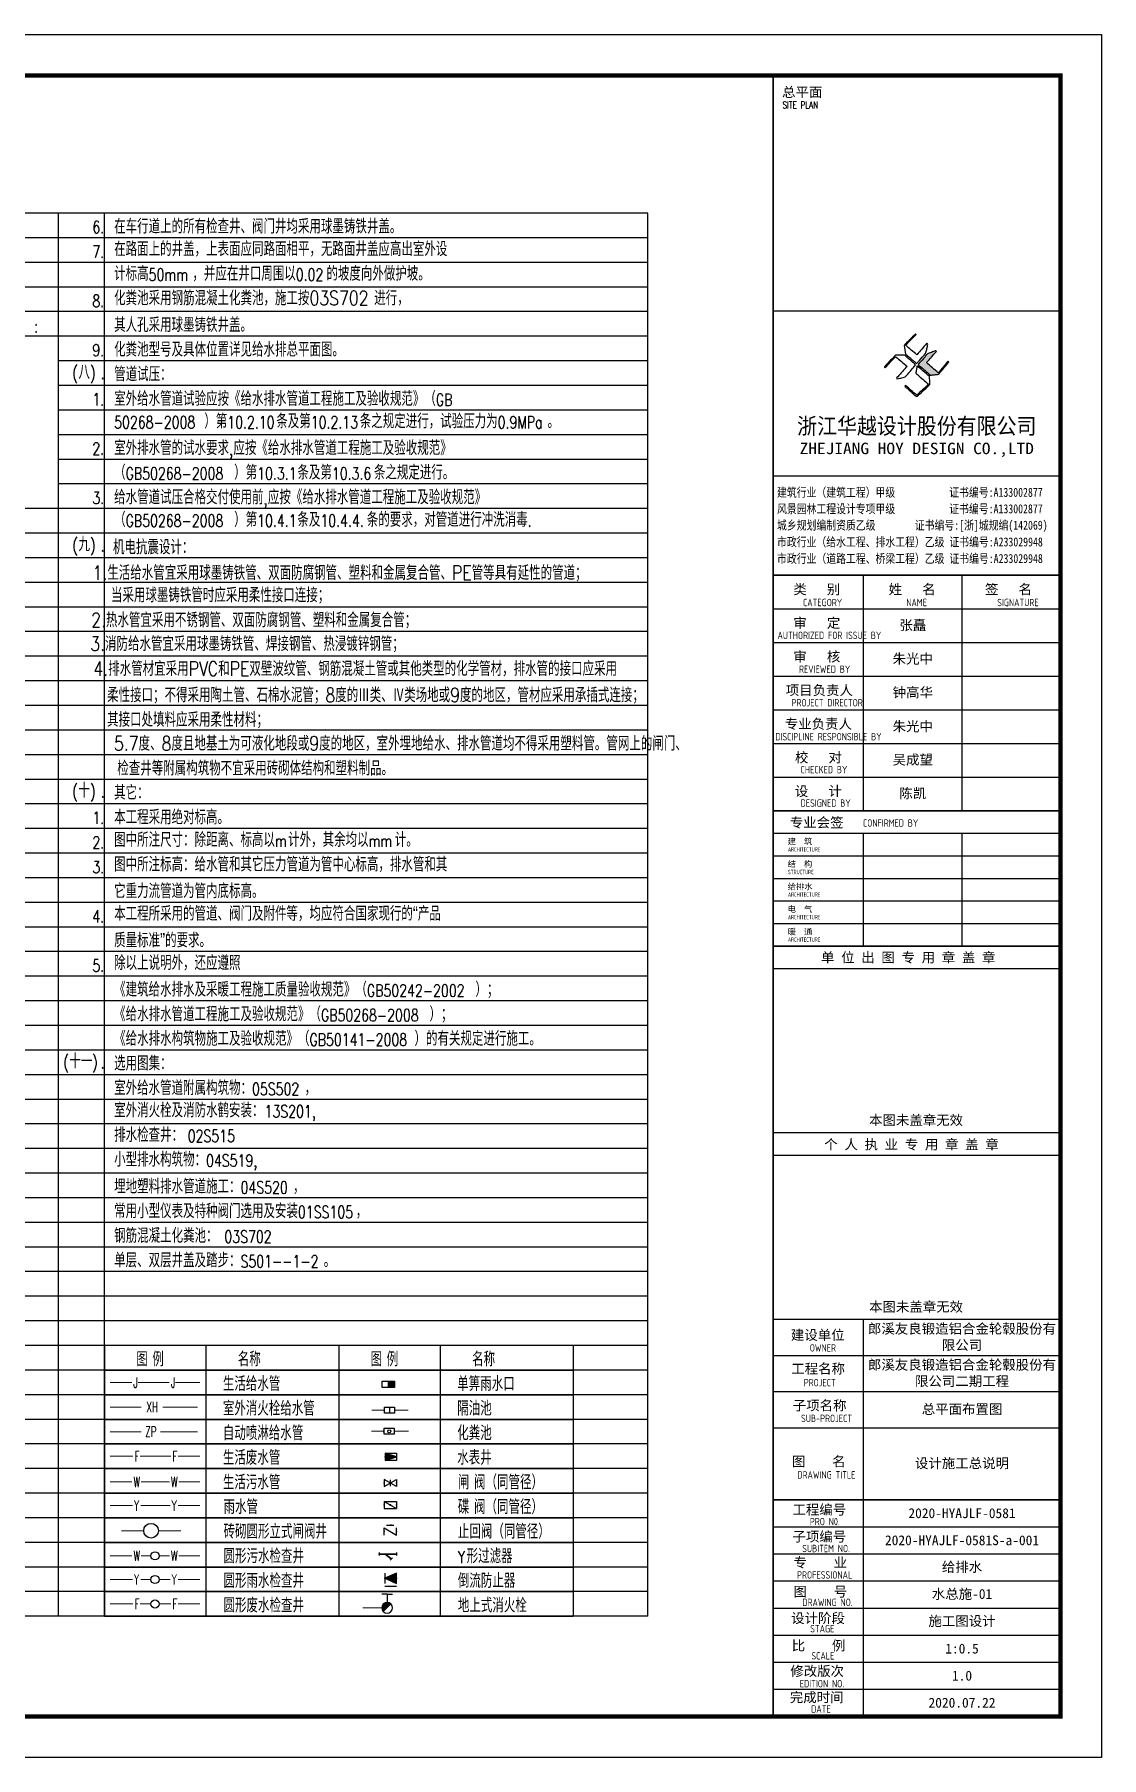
# Model space of a CAD drawing. Header units: millimetres. Extents: x 418304 to 847498, y 48187 to 111456.
# Drawn here: x 423578.3 to 423708.3, y 56380 to 56590 of the extents above; entities that cross this region are included whole.
import ezdxf
from ezdxf.enums import TextEntityAlignment as Align

# ---------------------------------------------------------------- set-up
doc = ezdxf.new("R2010")
doc.units = ezdxf.units.MM
doc.header["$LTSCALE"] = 1000
doc.linetypes.add('DASH', pattern=[0.35, 0.25, -0.1])
doc.linetypes.add('DOT2', pattern=[0.125, 0, -0.125])
for name, color, linetype in [('DIM_TEXT', 7, 'Continuous'), ('EQUIP_消防', 7, 'Continuous'), ('EQUIP_阀门', 7, 'Continuous'), ('PIPE-废水', 31, 'Continuous'), ('PIPE-污水', 6, 'Continuous'), ('PIPE-消防', 1, 'Continuous'), ('PIPE-给水', 3, 'Continuous'), ('PIPE-雨水', 4, 'Continuous'), ('PUB_TITLE', 4, 'Continuous'), ('TK', 4, 'Continuous'), ('TWT_TEXT', 7, 'Continuous'), ('TWT_室外', 8, 'Continuous'), ('TWT_雨水口', 4, 'Continuous'), ('WELL_废水', 31, 'Continuous'), ('WELL_污水', 6, 'Continuous'), ('WELL_雨水', 4, 'Continuous')]:
    doc.layers.add(name, color=color, linetype=linetype)
doc.styles.add('-宋体', font='', dxfattribs={"width": 0.8})
doc.styles.add('_TWT_PIPEDN', font='SIMPLEX', dxfattribs={"width": 0.8, "height": 3, "bigfont": 'HZTXT'})
doc.styles.add('_TWT_PIPETEXT', font='SIMPLEX', dxfattribs={"width": 0.8, "height": 3.5, "bigfont": 'HZTXT'})
doc.styles.add('HT', font='simhei.ttf', dxfattribs={"width": 0.8})
doc.styles.add('ROMANS', font='romans', dxfattribs={"width": 0.65, "height": 231.275})
doc.styles.get("Standard").update_dxf_attribs({"font": 'txt', "bigfont": 'gbcbig.shx'})
doc.styles.add('TSSD_REIN', font='tssdeng.shx', dxfattribs={"width": 0.7, "bigfont": 'tssdchn.shx'})
doc.styles.add('图签宋体', font='', dxfattribs={"height": 300})
doc.styles.add('图签黑体', font='simhei.ttf', dxfattribs={"height": 550})
doc.styles.get('-宋体').set_extended_font_data('SimSun')
doc.styles.get('图签宋体').set_extended_font_data('NSimSun')

# ---------------------------------------------------------------- blocks, each defined once
blk = doc.blocks.new('$TwtSys$00000354')
for p, q in [((-0.5, -0.5), (-0.5, 0.5)), ((-0.5, 0.5), (0.5, 0.5)), ((0, 0.5), (0, -0.5)), ((0.5, 0.5), (0.5, -0.5)), ((0.5, -0.5), (-0.5, -0.5))]:
    blk.add_line(p, q)
blk = doc.blocks.new('$TwtSys$00000424')
for p, q in [((-500, 250), (500, 250)), ((-500, -250), (-500, 250)), ((0, -250), (0, 250)), ((500, 250), (500, -250)), ((500, -250), (-500, -250))]:
    blk.add_line(p, q)
blk.add_solid([(0, 250), (500, 250), (0, -250), (500, -250)])
blk = doc.blocks.new('$TwtSys$00000353')
at = {"color": 6}
for p, q in [((-0.5, 0.13), (-0.58, 0.13)), ((-0.58, 0.13), (-0.58, -0.13)), ((-0.5, 0.5), (0.5, 0.5)), ((-0.5, -0.5), (-0.5, 0.5)), ((0.5, 0.5), (0.5, -0.5)), ((-0.5, -0.13), (-0.58, -0.13)), ((0.5, -0.5), (-0.5, -0.5))]:
    blk.add_line(p, q, dxfattribs=at)
at = {"color": 6, "const_width": 0.02}
blk.add_lwpolyline([(-0.5, 0.13), (-0.58, 0.13), (-0.58, -0.13), (-0.5, -0.13)], dxfattribs=at)
blk.add_lwpolyline([(-0.5, 0.5), (0.5, 0.5), (0.5, -0.5), (-0.5, -0.5)], close=True, dxfattribs=at)
at = {"color": 6}
blk.add_ellipse((0, 0), major_axis=(0, 0.25), ratio=0.6, start_param=4.712389, end_param=10.995574, dxfattribs=at)
blk = doc.blocks.new('$VALVE$00000315')
blk.add_line((-75, 125), (75, 125))
blk.add_lwpolyline([(-125, -75), (-125, 75), (125, -75), (125, 75)])
for p in [(-125, 0), (125, 0)]:
    blk.add_point(p)
blk.add_solid([(0, 125), (0, 150), (75, 125)])
blk = doc.blocks.new('$VALVE$00000316')
for p, q in [((-125, 72), (125, -72)), ((-125, 72), (-125, -72)), ((-125, 72), (125, 72)), ((125, 72), (125, -72)), ((-125, -72), (125, -72))]:
    blk.add_line(p, q)
at = {"const_width": 21.1}
blk.add_lwpolyline([(-11, 0, 1), (11, 0, 1)], format="xyb", close=True, dxfattribs=at)
for p in [(-125, 0), (125, 0)]:
    blk.add_point(p)
at = {"color": 7, "flags": 9}
for tag in ['XSIZE', 'YSIZE']:
    blk.add_attdef(tag, (0, 0), '', height=0.5, dxfattribs=at)
blk = doc.blocks.new('$VALVE$00000296')
for points in [[(-125, 72), (-125, -72), (125, 72), (125, -72), (-125, 72)], [(0, 60), (0, -64)]]:
    blk.add_lwpolyline(points)
for p in [(-125, 0), (125, 0)]:
    blk.add_point(p)
blk = doc.blocks.new('$VALVE$00000555')
for p, q in [((-75, 50), (75, 50)), ((75, 50), (75, -50)), ((75, -50), (-75, -50))]:
    blk.add_line(p, q)
blk.add_lwpolyline([(-75, -50), (75, 0), (-75, 50)], close=True)
for p in [(-75, 0), (75, 0)]:
    blk.add_point(p)
blk.add_solid([(-75, 50), (75, 0), (-75, -50)])
blk = doc.blocks.new('$VALVE$00000501')
for p, q in [((-175, 32), (-175, -32)), ((175, 32), (175, -32)), ((96, -77), (50, -123))]:
    blk.add_line(p, q)
at = {"const_width": 35}
for points in [[(-175, 0), (175, 0)], [(-52, 0), (73, -100)]]:
    blk.add_lwpolyline(points, dxfattribs=at)
for p in [(-175, -2), (175, -2)]:
    blk.add_point(p)
blk = doc.blocks.new('$VALVE$00000656')
for p, q in [((-113, 110), (-113, -100)), ((118, -164), (-119, -164))]:
    blk.add_line(p, q)
blk.add_lwpolyline([(119, 5, 203, 0, 0), (-113, 5, 0, 0, 0)], format="xyseb")
blk.add_lwpolyline([(119, 107), (-113, 5), (119, -97)], close=True)
for p in [(-113, 5), (119, 5)]:
    blk.add_point(p)
blk.add_solid([(-44, -164), (-44, -139), (-119, -164)])
blk = doc.blocks.new('$TwtSys$00000385')
for p, q in [((0, 331), (-130, 331)), ((92, 92), (-92, -92)), ((0, 331), (0, 131)), ((0, 331), (130, 331))]:
    blk.add_line(p, q)
for start, end in [(135, 315), (315, 135)]:
    blk.add_arc((0, 0), 131, start, end)
at = {"color": 0}
for points in [[(-34, 127), (-127, 34), (34, 127), (-127, -34)], [(-93, 93), (-93, 93), (-34, 127), (-127, 34)], [(34, 127), (-127, -34), (93, 93), (-93, -93)]]:
    blk.add_solid(points, dxfattribs=at)
blk = doc.blocks.new('$TwtSys$00000187')
blk.add_circle((0, 0, 0), 0.5)
blk = doc.blocks.new('A$C053D6479')
at = {"layer": 'PUB_TITLE'}
h = blk.add_hatch(color=256, dxfattribs=at)
h.dxf.hatch_style = 1
edge = h.paths.add_edge_path()
edge.add_spline(control_points=[(1310, 579), (1216, 662), (1118, 742), (1026, 827)], knot_values=[14, 14, 14, 14, 15, 15, 15, 15], degree=3, periodic=0)
edge.add_spline(control_points=[(1026, 827), (1105, 920), (1188, 1008), (1266, 1102)], knot_values=[13, 13, 13, 13, 14, 14, 14, 14], degree=3, periodic=0)
edge.add_spline(control_points=[(1266, 1102), (1258, 1111), (1249, 1119), (1239, 1116)], knot_values=[12, 12, 12, 12, 13, 13, 13, 13], degree=3, periodic=0)
edge.add_spline(control_points=[(1239, 1116), (1210, 1107), (1179, 1092), (1144, 1077)], knot_values=[11, 11, 11, 11, 12, 12, 12, 12], degree=3, periodic=0)
edge.add_spline(control_points=[(1144, 1077), (1109, 1063), (1069, 1053), (1047, 1038)], knot_values=[10, 10, 10, 10, 11, 11, 11, 11], degree=3, periodic=0)
edge.add_spline(control_points=[(1047, 1038), (1028, 1026), (1007, 992), (991, 972)], knot_values=[9, 9, 9, 9, 10, 10, 10, 10], degree=3, periodic=0)
edge.add_spline(control_points=[(991, 972), (942, 913), (899, 868), (849, 810)], knot_values=[8, 8, 8, 8, 9, 9, 9, 9], degree=3, periodic=0)
edge.add_spline(control_points=[(849, 810), (842, 801), (822, 776), (822, 775)], knot_values=[7, 7, 7, 7, 8, 8, 8, 8], degree=3, periodic=0)
edge.add_spline(control_points=[(822, 775), (823, 771), (848, 752), (859, 744)], knot_values=[6, 6, 6, 6, 7, 7, 7, 7], degree=3, periodic=0)
edge.add_spline(control_points=[(859, 744), (949, 670), (1035, 592), (1122, 521)], knot_values=[5, 5, 5, 5, 6, 6, 6, 6], degree=3, periodic=0)
edge.add_spline(control_points=[(1122, 521), (1153, 527), (1185, 530), (1217, 533)], knot_values=[4, 4, 4, 4, 5, 5, 5, 5], degree=3, periodic=0)
edge.add_spline(control_points=[(1217, 533), (1246, 535), (1293, 532), (1316, 542)], knot_values=[3, 3, 3, 3, 4, 4, 4, 4], degree=3, periodic=0)
edge.add_spline(control_points=[(1316, 542), (1327, 547), (1338, 565), (1349, 579)], knot_values=[2, 2, 2, 2, 3, 3, 3, 3], degree=3, periodic=0)
edge.add_spline(control_points=[(1349, 579), (1423, 670), (1507, 759), (1572, 848)], knot_values=[1, 1, 1, 1, 2, 2, 2, 2], degree=3, periodic=0)
edge.add_spline(control_points=[(1572, 848), (1564, 852), (1561, 861), (1551, 862)], knot_values=[0, 0, 0, 0, 1, 1, 1, 1], degree=3, periodic=0)
edge.add_spline(control_points=[(1551, 862), (1469, 769), (1393, 671), (1310, 579)], knot_values=[15, 15, 15, 15, 16, 16, 16, 16], degree=3, periodic=0)
at = {"layer": 'TK'}
for points, knots in [([(1031, 1298), (1066, 1286), (1054, 1262), (1045, 1224), (1036, 1188), (1031, 1158), (1024, 1121), (1020, 1104), (1017, 1085), (1012, 1071), (1004, 1052), (976, 1026), (956, 1003), (906, 946), (866, 899), (814, 839), (806, 829), (789, 806), (787, 806), (777, 804), (728, 856), (719, 864), (651, 922), (580, 978), (514, 1036), (509, 1106), (488, 1176), (479, 1247), (570, 1343), (663, 1436), (758, 1526), (764, 1523), (768, 1518), (774, 1515), (693, 1422), (599, 1343), (520, 1249), (607, 1171), (698, 1096), (789, 1021), (874, 1109), (950, 1206), (1031, 1298)], [0, 0, 0, 0, 1, 1, 1, 2, 2, 2, 3, 3, 3, 4, 4, 4, 5, 5, 5, 6, 6, 6, 7, 7, 7, 8, 8, 8, 9, 9, 9, 10, 10, 10, 11, 11, 11, 12, 12, 12, 13, 13, 13, 14, 14, 14, 14]), ([(555, 949), (624, 891), (699, 833), (760, 773), (689, 691), (614, 604), (539, 517), (529, 505), (516, 487), (506, 482), (492, 475), (469, 472), (452, 467), (416, 456), (383, 448), (342, 438), (323, 433), (297, 422), (293, 440), (291, 452), (313, 470), (322, 480), (400, 566), (477, 652), (553, 736), (460, 815), (366, 894), (270, 970), (183, 883), (101, 791), (16, 703), (-18, 714), (9, 735), (28, 755), (103, 838), (192, 930), (266, 1005), (319, 1009), (387, 1005), (442, 1007), (456, 1008), (472, 1011), (485, 1007), (507, 1000), (534, 967), (555, 949)], [0, 0, 0, 0, 1, 1, 1, 2, 2, 2, 3, 3, 3, 4, 4, 4, 5, 5, 5, 6, 6, 6, 7, 7, 7, 8, 8, 8, 9, 9, 9, 10, 10, 10, 11, 11, 11, 12, 12, 12, 13, 13, 13, 14, 14, 14, 15, 15, 15, 15]), ([(1551, 862), (1561, 861), (1564, 852), (1572, 848), (1507, 759), (1423, 670), (1349, 579), (1338, 565), (1327, 547), (1316, 542), (1293, 532), (1246, 535), (1217, 533), (1185, 530), (1153, 527), (1122, 521), (1035, 592), (949, 670), (859, 744), (848, 752), (823, 771), (822, 775), (822, 776), (842, 801), (849, 810), (899, 868), (942, 913), (991, 972), (1007, 992), (1028, 1026), (1047, 1038), (1069, 1053), (1109, 1063), (1144, 1077), (1179, 1092), (1210, 1107), (1239, 1116), (1249, 1119), (1258, 1111), (1266, 1102), (1188, 1008), (1105, 920), (1026, 827), (1118, 742), (1216, 662), (1310, 579), (1393, 671), (1469, 769), (1551, 862)], [0, 0, 0, 0, 1, 1, 1, 2, 2, 2, 3, 3, 3, 4, 4, 4, 5, 5, 5, 6, 6, 6, 7, 7, 7, 8, 8, 8, 9, 9, 9, 10, 10, 10, 11, 11, 11, 12, 12, 12, 13, 13, 13, 14, 14, 14, 15, 15, 15, 16, 16, 16, 16]), ([(1097, 490), (1100, 425), (1106, 361), (1107, 294), (1018, 207), (925, 121), (830, 33), (818, 21), (800, 0), (787, 0), (768, -1), (725, 49), (712, 60), (662, 103), (616, 143), (568, 186), (545, 207), (518, 224), (499, 250), (501, 259), (511, 261), (516, 267), (609, 192), (696, 111), (785, 33), (883, 118), (977, 208), (1070, 298), (992, 373), (892, 456), (803, 534), (791, 544), (768, 561), (766, 569), (761, 588), (776, 634), (780, 655), (785, 690), (788, 721), (795, 746), (897, 661), (998, 576), (1097, 490)], [0, 0, 0, 0, 1, 1, 1, 2, 2, 2, 3, 3, 3, 4, 4, 4, 5, 5, 5, 6, 6, 6, 7, 7, 7, 8, 8, 8, 9, 9, 9, 10, 10, 10, 11, 11, 11, 12, 12, 12, 13, 13, 13, 14, 14, 14, 14])]:
    blk.add_open_spline(points, degree=3, knots=knots, dxfattribs=at)
blk = doc.blocks.new('GeYuanFrame_43334483', base_point=(18.76, 4.34))
at = {"layer": 'PUB_TITLE'}
for points in [[(554.76, 235.14), (554.76, 292.54)], [(578.76, 235.14), (578.76, 292.54)], [(554.76, 202.14), (554.76, 229.64)], [(578.76, 202.14), (578.76, 229.64)], [(554.76, 14.34), (554.76, 111.14)]]:
    blk.add_lwpolyline(points, dxfattribs=at)
at = {"layer": 'TK'}
for p, q in [((43.76, 414.34), (602.76, 414.34)), ((532.76, 316.74), (602.76, 316.74)), ((532.76, 284.34), (602.76, 284.34)), ((532.76, 276.14), (602.76, 276.14)), ((532.76, 267.94), (602.76, 267.94)), ((532.76, 259.74), (602.76, 259.74)), ((532.76, 251.54), (602.76, 251.54)), ((532.76, 243.34), (602.76, 243.34)), ((532.76, 235.14), (602.76, 235.14)), ((532.76, 235.14), (602.76, 235.14)), ((532.76, 102.34), (602.76, 102.34)), ((532.76, 93.54), (602.76, 93.54)), ((532.76, 84.74), (554.76, 84.74)), ((532.76, 84.74), (602.76, 84.74)), ((532.76, 67.18), (602.76, 67.18)), ((532.76, 67.14), (602.76, 67.14)), ((532.76, 60.58), (602.76, 60.58)), ((532.76, 53.98), (602.76, 53.98)), ((532.76, 47.38), (602.76, 47.38)), ((532.76, 40.78), (602.76, 40.78)), ((532.76, 34.18), (602.76, 34.18)), ((532.76, 27.58), (602.76, 27.58)), ((532.76, 20.98), (602.76, 20.98)), ((532.76, 14.34), (602.76, 14.34))]:
    blk.add_line(p, q, dxfattribs=at)
for points in [[(18.76, 424.34), (612.76, 424.34), (612.76, 4.34), (18.76, 4.34), (18.76, 424.34)], [(532.76, 292.54), (602.76, 292.54)], [(532.76, 235.14), (602.76, 235.14)], [(532.76, 229.64), (602.76, 229.64)], [(532.76, 224.14), (602.76, 224.14)], [(532.76, 218.64), (602.76, 218.64)], [(532.76, 213.14), (602.76, 213.14)], [(532.76, 207.64), (602.76, 207.64)], [(532.76, 202.14), (602.76, 202.14)], [(532.76, 196.64), (602.76, 196.64)], [(532.76, 151.14), (602.76, 151.14)]]:
    blk.add_lwpolyline(points, dxfattribs=at)
at = {"layer": 'TK', "const_width": 1}
blk.add_lwpolyline([(602.76, 414.34), (43.76, 414.34), (43.76, 14.34), (602.76, 14.34)], close=True, dxfattribs=at)
at = {"layer": 'TK'}
for points, const_width in [([(532.76, 414.34), (532.76, 14.34)], 0.4), ([(532.76, 356.95), (602.76, 356.95)], 0.35), ([(532.76, 292.54), (602.76, 292.54)], 0.35), ([(532.76, 292.54), (602.76, 292.54)], 0.35), ([(532.76, 235.14), (602.76, 235.14)], 0.35), ([(532.76, 202.14), (602.76, 202.14)], 0.35), ([(532.76, 156.64), (602.76, 156.64)], 0.35), ([(532.76, 111.14), (602.76, 111.14)], 0.35), ([(532.76, 67.18), (602.76, 67.18)], 0.35)]:
    blk.add_lwpolyline(points, dxfattribs=dict(at, const_width=const_width))
at = {"layer": 'PUB_TITLE', "xscale": 0.01000000000021828, "yscale": 0.01000000000021828, "zscale": 0.01}
blk.add_blockref('A$C053D6479', (559.86, 336.08), dxfattribs=at)
at = {"layer": 'TK', "style": '图签宋体'}
for s, height, p in [('总平面', 2.4, (534.9, 409.1)), ('类   别', 2.4, (537.65, 287.9)), ('姓   名', 2.4, (560.87, 287.9)), ('签   名', 2.4, (584.35, 287.9)), ('审   定', 2.4, (537.65, 279.7)), ('审   核', 2.4, (537.65, 271.5)), ('项目负责人', 2.4, (535.8, 263.3)), ('专业负责人', 2.4, (535.56, 255.1)), ('校   对', 2.4, (538.06, 246.9)), ('设   计', 2.4, (538.03, 238.7)), ('专业会签', 2.4, (536.79, 231.05)), ('建  筑', 1.44, (536.28, 226.92)), ('结  构', 1.44, (536.28, 221.42)), ('给排水', 1.44, (536.28, 215.92)), ('电  气', 1.44, (536.28, 210.42)), ('暖  通', 1.44, (536.28, 204.92)), ('单 位 出 图 专 用 章 盖 章', 2.4, (544.39, 198.16)), ('本图未盖章无效', 2.4, (556.1, 158.51)), ('个 人 执 业 专 用 章 盖 章', 2.4, (545.19, 152.58)), ('本图未盖章无效', 2.4, (556.1, 113.01)), ('建设单位', 2.4, (537.06, 106.14)), ('工程名称', 2.4, (537.14, 97.93)), ('子项名称', 2.4, (537.52, 88.95)), ('图    名', 2.4, (537.3, 75.3)), ('工程编号', 2.4, (537.44, 63.58)), ('子项编号', 2.4, (537.44, 57)), ('专    业', 2.4, (537.68, 50.69)), ('图    号', 2.4, (537.69, 43.58)), ('设计阶段', 2.4, (537.12, 37.12)), ('比    例', 2.4, (537.26, 30.44)), ('修改版次', 2.4, (536.91, 24.22)), ('完成时间', 2.4, (536.79, 17.83))]:
    blk.add_text(s, height=height, dxfattribs=at).set_placement(p)
at = {"layer": 'TK'}
for s, height, style, width, p in [('SITE PLAN', 1.697, 'ROMANS', 0.76, (535.02, 406.31)), ('建筑行业（建筑工程）甲级           证书编号:A133002877', 2.2, '-宋体', 0.8, (533.67, 311.64)), ('风景园林工程设计专项甲级           证书编号:A133002877', 2.2, '-宋体', 0.8, (533.67, 307.62)), ('城乡规划编制资质乙级        证书编号:[浙]城规编(142069)', 2.2, '-宋体', 0.8, (533.67, 303.63)), ('市政行业（给水工程、排水工程）乙级 证书编号:A233029948', 2.2, '-宋体', 0.8, (533.67, 299.55)), ('市政行业（道路工程、桥梁工程）乙级 证书编号:A233029948', 2.2, '-宋体', 0.8, (533.67, 295.5)), ('CATEGORY', 1.8, 'TSSD_REIN', 0.7, (539.99, 284.98)), ('NAME', 1.8, 'TSSD_REIN', 0.7, (565.18, 284.98)), ('SIGNATURE', 1.8, 'TSSD_REIN', 0.7, (587.34, 284.98)), ('AUTHORIZED FOR ISSUE BY', 1.8, 'TSSD_REIN', 0.7, (533.79, 276.98)), ('REVIEWED BY', 1.8, 'TSSD_REIN', 0.7, (539.03, 268.72)), ('PROJECT DIRECTOR', 1.8, 'TSSD_REIN', 0.7, (537.22, 260.55)), ('DISCIPLINE RESPONSIBLE BY', 1.8, 'TSSD_REIN', 0.7, (533.25, 252.28)), ('CHECKED BY', 1.8, 'TSSD_REIN', 0.7, (539.42, 244.25)), ('DESIGNED BY', 1.8, 'TSSD_REIN', 0.7, (539.43, 236.08)), ('CONFIRMED BY', 1.8, 'TSSD_REIN', 0.7, (554.61, 231.23)), ('ARCHITECTURE', 1.08, 'TSSD_REIN', 0.7, (536.32, 225.15)), ('STRUCTURE', 1.08, 'TSSD_REIN', 0.7, (536.32, 219.65)), ('ARCHITECTURE', 1.08, 'TSSD_REIN', 0.7, (536.32, 214.15)), ('ARCHITECTURE', 1.08, 'TSSD_REIN', 0.7, (536.32, 208.65)), ('ARCHITECTURE', 1.08, 'TSSD_REIN', 0.7, (536.32, 203.15)), ('OWNER', 1.8, 'TSSD_REIN', 0.7, (541.65, 103.29)), ('PROJECT', 1.8, 'TSSD_REIN', 0.7, (540.19, 94.83)), ('SUB-PROJECT', 1.8, 'TSSD_REIN', 0.7, (539.53, 86.11)), ('DRAWING TITLE', 1.8, 'TSSD_REIN', 0.7, (538.64, 72.34)), ('PRO N0.', 1.8, 'TSSD_REIN', 0.7, (541.68, 60.96)), ('SUBITEM NO.', 1.8, 'TSSD_REIN', 0.7, (539.82, 54.39)), ('PROFESSIONAL', 1.8, 'TSSD_REIN', 0.8, (538.55, 47.95)), ('DRAWING NO.', 1.8, 'TSSD_REIN', 0.7, (539.86, 41.26)), ('STAGE', 1.8, 'TSSD_REIN', 0.7, (541.76, 34.84)), ('SCALE', 1.8, 'TSSD_REIN', 0.7, (542.05, 28.23)), ('EDITION NO.', 1.8, 'TSSD_REIN', 0.8, (539.2, 21.45)), ('DATE', 1.8, 'TSSD_REIN', 0.7, (542, 15.26))]:
    blk.add_text(s, height=height, dxfattribs=dict(at, style=style, width=width)).set_placement(p)
for s, height, style, width, p in [('浙江华越设计股份有限公司', 3.96, 'HT', 0.9, (567.74, 328.97)), ('ZHEJIANG HOY DESIGN CO.,LTD', 2.8, '图签黑体', 1.11, (567.73, 323.1))]:
    blk.add_text(s, height=height, dxfattribs=dict(at, style=style, width=width)).set_placement(p, align=Align.MIDDLE)
at = {"layer": 'TK', "char_height": 2.4, "attachment_point": 5, "style": '图签宋体'}
for s, insert, width in [('张矗', (566.76, 280.21), 24), ('朱光中', (566.76, 272.04), 24), ('钟高华', (566.76, 263.84), 24), ('朱光中', (566.76, 255.57), 24), ('吴成望', (566.76, 247.44), 24), ('陈凯', (566.76, 239.24), 24), ('郎溪友良锻造铝合金轮毂股份有限公司', (578.76, 106.74), 48), ('郎溪友良锻造铝合金轮毂股份有限公司二期工程', (578.76, 97.94), 48), ('总平面布置图', (578.76, 89.14), 48), ('设计施工总说明', (578.76, 75.94), 48), ('2020-HYAJLF-0581', (578.76, 63.88), 48), ('2020-HYAJLF-0581S-a-001', (578.76, 57.28), 48), ('给排水', (578.76, 50.68), 48), ('水总施-01', (578.76, 44.08), 48), ('施工图设计', (578.76, 37.48), 48), ('1:0.5', (578.76, 30.88), 48), ('1.0', (578.76, 24.28), 48), ('2020.07.22', (578.76, 17.69), 48)]:
    blk.add_mtext(s, dxfattribs=dict(at, insert=insert, width=width))

msp = doc.modelspace()

# ---------------------------------------------------------------- linework, layer by layer
at = {"color": 8, "ltscale": 5}
for p, q in [((423653.032, 56568.191), (423437.57, 56568.191)), ((423581.211, 56397.191), (423581.211, 56568.191)), ((423586.819, 56397.191), (423586.819, 56568.191)), ((423653.032, 56397.191), (423653.032, 56568.191)), ((423653.032, 56565.191), (423437.57, 56565.191)), ((423653.032, 56562.191), (423437.57, 56562.191)), ((423653.032, 56559.191), (423437.57, 56559.191)), ((423653.032, 56556.191), (423437.57, 56556.191)), ((423581.211, 56553.191), (423437.57, 56553.191)), ((423653.032, 56553.191), (423581.211, 56553.191)), ((423653.032, 56550.191), (423581.211, 56550.191)), ((423653.032, 56547.191), (423581.211, 56547.191)), ((423653.032, 56544.191), (423581.211, 56544.191)), ((423653.032, 56541.191), (423581.211, 56541.191)), ((423653.032, 56538.191), (423581.211, 56538.191)), ((423653.032, 56535.191), (423581.211, 56535.191)), ((423581.211, 56532.191), (423437.57, 56532.191)), ((423653.032, 56532.191), (423581.211, 56532.191)), ((423581.211, 56529.191), (423437.57, 56529.191)), ((423653.032, 56529.191), (423581.211, 56529.191)), ((423581.211, 56526.191), (423437.57, 56526.191)), ((423653.032, 56526.191), (423581.211, 56526.191)), ((423653.032, 56523.191), (423437.57, 56523.191)), ((423653.032, 56520.191), (423437.57, 56520.191)), ((423653.032, 56517.191), (423437.57, 56517.191)), ((423653.032, 56514.191), (423437.57, 56514.191)), ((423653.032, 56511.191), (423437.57, 56511.191)), ((423653.032, 56508.191), (423437.57, 56508.191)), ((423653.032, 56505.191), (423437.57, 56505.191)), ((423653.032, 56502.191), (423437.57, 56502.191)), ((423653.032, 56499.191), (423437.57, 56499.191)), ((423653.032, 56496.191), (423437.57, 56496.191)), ((423653.032, 56493.191), (423437.57, 56493.191)), ((423653.032, 56490.191), (423437.57, 56490.191)), ((423653.032, 56487.191), (423437.57, 56487.191)), ((423653.032, 56484.191), (423437.57, 56484.191)), ((423653.032, 56481.191), (423437.57, 56481.191)), ((423653.032, 56478.191), (423437.57, 56478.191)), ((423653.032, 56475.191), (423437.57, 56475.191)), ((423653.032, 56472.191), (423437.57, 56472.191)), ((423653.032, 56469.191), (423437.57, 56469.191)), ((423653.032, 56466.191), (423437.57, 56466.191)), ((423653.032, 56463.191), (423437.57, 56463.191)), ((423653.032, 56460.191), (423437.57, 56460.191)), ((423653.032, 56457.191), (423437.57, 56457.191)), ((423653.032, 56454.191), (423437.57, 56454.191)), ((423653.032, 56451.191), (423437.57, 56451.191)), ((423653.032, 56448.191), (423437.57, 56448.191)), ((423653.032, 56445.191), (423437.57, 56445.191)), ((423653.032, 56442.191), (423437.57, 56442.191)), ((423653.032, 56439.191), (423437.57, 56439.191)), ((423653.032, 56436.191), (423437.57, 56436.191)), ((423653.032, 56433.191), (423437.57, 56433.191)), ((423653.032, 56430.191), (423437.57, 56430.191)), ((423653.032, 56427.191), (423437.57, 56427.191)), ((423653.032, 56424.191), (423437.57, 56424.191)), ((423653.032, 56421.191), (423437.57, 56421.191)), ((423653.032, 56418.191), (423437.57, 56418.191)), ((423653.032, 56415.191), (423437.57, 56415.191)), ((423653.032, 56412.191), (423437.57, 56412.191)), ((423653.032, 56409.191), (423437.57, 56409.191)), ((423653.032, 56406.191), (423437.57, 56406.191)), ((423653.032, 56403.191), (423437.57, 56403.191)), ((423653.032, 56400.191), (423437.57, 56400.191)), ((423653.032, 56397.191), (423437.57, 56397.191))]:
    msp.add_line(p, q, dxfattribs=at)
at = {"linetype": 'DOT2', "ltscale": 5}
msp.add_line((423581.211, 56406.191), (423581.211, 56568.191), dxfattribs=at)
for p, q in [((423643.934, 56439.191), (423586.819, 56439.191)), ((423586.819, 56430.191), (423586.819, 56397.191)), ((423599.193, 56430.191), (423599.193, 56397.191)), ((423615.376, 56430.191), (423615.376, 56397.191)), ((423627.75, 56430.191), (423627.75, 56397.191)), ((423643.934, 56430.191), (423643.934, 56397.191)), ((423586.819, 56427.191), (423643.934, 56427.191)), ((423586.819, 56424.191), (423643.934, 56424.191)), ((423586.819, 56421.191), (423643.934, 56421.191)), ((423586.819, 56418.191), (423643.934, 56418.191)), ((423586.819, 56415.191), (423643.934, 56415.191)), ((423586.819, 56412.191), (423643.934, 56412.191)), ((423586.819, 56409.191), (423643.934, 56409.191)), ((423586.819, 56406.191), (423643.934, 56406.191)), ((423586.819, 56403.191), (423643.934, 56403.191)), ((423586.819, 56400.191), (423643.934, 56400.191)), ((423586.819, 56397.191), (423643.934, 56397.191))]:
    msp.add_line(p, q)
msp.add_circle((423592.514, 56407.619), 0.896)
at = {"layer": 'PIPE-废水', "linetype": 'Continuous', "const_width": 0.124}
for points in [[(423620.955, 56422.318), (423619.389, 56422.318)], [(423622.192, 56422.318), (423623.878, 56422.318)]]:
    msp.add_lwpolyline(points, dxfattribs=at)
at = {"layer": 'PIPE-废水', "linetype": 'DASH', "ltscale": 5, "const_width": 0.124}
for points in [[(423587.502, 56416.689), (423590.327, 56416.689)], [(423591.17, 56416.689), (423594.95, 56416.689)], [(423595.794, 56416.689), (423598.476, 56416.689)], [(423587.502, 56398.689), (423590.327, 56398.689)], [(423591.17, 56398.689), (423592.489, 56398.689)], [(423593.489, 56398.689), (423594.95, 56398.689)], [(423595.794, 56398.689), (423598.476, 56398.689)]]:
    msp.add_lwpolyline(points, dxfattribs=at)
at = {"layer": 'PIPE-污水', "linetype": 'Continuous', "const_width": 0.124}
for points in [[(423620.814, 56419.738), (423619.364, 56419.745)], [(423622.15, 56419.735), (423623.9, 56419.735)]]:
    msp.add_lwpolyline(points, dxfattribs=at)
at = {"layer": 'PIPE-污水', "linetype": 'DASH', "ltscale": 5, "const_width": 0.124}
for points in [[(423587.502, 56413.556), (423590.195, 56413.556)], [(423591.302, 56413.556), (423594.767, 56413.556)], [(423595.874, 56413.556), (423598.476, 56413.556)], [(423587.502, 56404.556), (423590.195, 56404.556)], [(423591.302, 56404.556), (423592.489, 56404.556)], [(423593.489, 56404.556), (423594.767, 56404.556)], [(423595.874, 56404.556), (423598.476, 56404.556)]]:
    msp.add_lwpolyline(points, dxfattribs=at)
at = {"layer": 'PIPE-消防', "linetype": 'Continuous', "const_width": 0.124}
for points in [[(423591.339, 56422.686), (423587.502, 56422.686)], [(423598.198, 56422.686), (423593.928, 56422.686)], [(423591.339, 56419.686), (423587.502, 56419.686)], [(423598.198, 56419.686), (423593.648, 56419.686)], [(423620.616, 56398.23), (423618.31, 56398.23)]]:
    msp.add_lwpolyline(points, dxfattribs=at)
at = {"layer": 'PIPE-给水', "linetype": 'Continuous', "const_width": 0.124}
for points in [[(423587.502, 56425.665), (423590.178, 56425.665)], [(423590.908, 56425.665), (423594.75, 56425.665)], [(423595.48, 56425.665), (423598.476, 56425.665)], [(423588.871, 56407.619), (423591.618, 56407.619)], [(423593.41, 56407.619), (423596.157, 56407.619)]]:
    msp.add_lwpolyline(points, dxfattribs=at)
at = {"layer": 'PIPE-雨水', "linetype": 'DASH', "ltscale": 5, "const_width": 0.124}
for points in [[(423587.502, 56410.678), (423590.27, 56410.678)], [(423591.227, 56410.678), (423594.842, 56410.678)], [(423595.799, 56410.678), (423598.476, 56410.678)], [(423587.502, 56401.678), (423590.27, 56401.678)], [(423591.227, 56401.678), (423592.489, 56401.678)], [(423593.489, 56401.678), (423594.842, 56401.678)], [(423595.799, 56401.678), (423598.476, 56401.678)]]:
    msp.add_lwpolyline(points, dxfattribs=at)

# ---------------------------------------------------------------- block references
at = {"xscale": 0.5, "yscale": 0.5, "zscale": 0.5}
msp.add_blockref('GeYuanFrame_43334483', (423411.328, 56379.973), dxfattribs=at)
at = {"layer": 'EQUIP_消防', "xscale": 0.005, "yscale": 0.005, "zscale": 0.005}
msp.add_blockref('$TwtSys$00000385', (423621.269, 56398.23), dxfattribs=at)
at = {"layer": 'EQUIP_阀门'}
for name, p, xscale, yscale, zscale in [('$VALVE$00000555', (423621.729, 56416.636), 0.00900000000372529, 0.00900000000372529, 0.00900000000372529), ('$VALVE$00000296', (423621.654, 56413.44), 0.00599999999627471, 0.00599999999627471, 0.00599999999627471), ('$VALVE$00000316', (423621.655, 56410.757), 0.00599999999627471, 0.00599999999627471, 0.00599999999627471), ('$VALVE$00000315', (423621.654, 56407.529), 0.00599999999627471, 0.00599999999627471, 0.00599999999627471), ('$VALVE$00000501', (423621.354, 56404.771), 0.00599999999627471, 0.00599999999627471, 0.00599999999627471), ('$VALVE$00000656', (423621.691, 56401.785), 0.00599999999627471, 0.00599999999627471, 0.00599999999627471)]:
    msp.add_blockref(name, p, dxfattribs=dict(at, xscale=xscale, yscale=yscale, zscale=zscale))
at = {"layer": 'TWT_室外', "xscale": 1.237373718265444, "yscale": 0.7424238280951977, "zscale": 0.0007070707070707071}
for name, p in [('$TwtSys$00000354', (423621.573, 56422.318)), ('$TwtSys$00000353', (423621.532, 56419.735))]:
    msp.add_blockref(name, p, dxfattribs=at)
at = {"layer": 'TWT_雨水口', "xscale": 0.00150000000372529, "yscale": 0.00150000000372529, "zscale": 0.00150000000372529}
msp.add_blockref('$TwtSys$00000424', (423621.428, 56425.461), dxfattribs=at)
at = {"layer": 'WELL_废水', "rotation": 270}
msp.add_blockref('$TwtSys$00000187', (423592.989, 56398.689), dxfattribs=at)
at = {"layer": 'WELL_污水', "rotation": 270}
msp.add_blockref('$TwtSys$00000187', (423592.989, 56404.556), dxfattribs=at)
at = {"layer": 'WELL_雨水', "rotation": 270}
msp.add_blockref('$TwtSys$00000187', (423592.989, 56401.678), dxfattribs=at)

# ---------------------------------------------------------------- texts
at = {"layer": 'DIM_TEXT', "style": '_TWT_PIPETEXT', "width": 0.64}
for s, height, p in [('J', 1.237, (423590.355, 56425.046)), ('J', 1.237, (423594.927, 56425.046)), ('XH', 1.2374, (423591.932, 56422.067)), ('ZP', 1.2374, (423591.792, 56419.067)), ('F', 1.237, (423590.503, 56416.071)), ('F', 1.237, (423595.127, 56416.071)), ('W', 1.237, (423590.371, 56412.937)), ('W', 1.237, (423594.943, 56412.937)), ('Y', 1.237, (423590.447, 56410.059)), ('Y', 1.237, (423595.019, 56410.059)), ('W', 1.237, (423590.371, 56403.937)), ('W', 1.237, (423594.943, 56403.937)), ('Y', 1.237, (423590.447, 56401.059)), ('Y', 1.237, (423595.019, 56401.059)), ('F', 1.237, (423590.503, 56398.071)), ('F', 1.237, (423595.127, 56398.071))]:
    msp.add_text(s, height=height, dxfattribs=at).set_placement(p)
at = {"layer": 'TWT_TEXT', "style": '_TWT_PIPEDN'}
for s, height, width, p in [('6.', 1.4875, 0.752941, (423585.36, 56565.75)), ('在车行道上的所有检查井、阀门井均采用球墨铸铁井盖。', 1.75, 0.8, (423588.011, 56565.705)), ('7.', 1.4875, 0.752941, (423585.36, 56562.75)), ('在路面上的井盖，上表面应同路面相平，无路面井盖应高出室外设', 1.75, 0.8, (423588.011, 56562.953)), ('计标高', 1.75, 0.8, (423588.011, 56559.953)), ('50mm', 1.4875, 0.752941, (423592.211, 56559.953)), ('，并应在井口周围以', 1.75, 0.8, (423597.544, 56559.953)), ('0.02', 1.4875, 0.752941, (423610.144, 56559.953)), ('的坡度向外做护坡。', 1.75, 0.8, (423613.878, 56559.953)), ('8.', 1.4875, 0.752941, (423585.36, 56556.75)), ('化粪池采用钢筋混凝土化粪池，施工按03S702', 1.75, 0.8, (423588.011, 56556.967)), ('进行，', 1.75, 0.8, (423619.705, 56556.967)), ('其人孔采用球墨铸铁井盖。', 1.75, 0.8, (423588.011, 56553.705)), (':', 1.487, 0.752941, (423578.276, 56553.668)), ('9.', 1.4875, 0.752941, (423585.36, 56550.75)), ('化粪池型号及具体位置详见给水排总平面图。', 1.75, 0.8, (423588.011, 56550.705)), ('(', 1.487, 0.752941, (423582.918, 56547.97)), ('八', 1.75, 0.8, (423583.665, 56547.97)), (')', 1.487, 0.752941, (423585.065, 56547.97)), ('管道试压：', 1.75, 0.8, (423588.011, 56547.705)), ('.', 1.487, 0.752941, (423586.376, 56547.97)), ('1.', 1.4875, 0.752941, (423585.36, 56544.75)), ('室外给水管道试验应按《给水排水管道工程施工及验收规范》（', 1.75, 0.8, (423588.011, 56544.705)), ('GB', 1.4875, 0.752941, (423627.211, 56544.705)), ('50268-2008', 1.4875, 0.752941, (423588.011, 56541.967)), ('）第', 1.75, 0.8, (423598.998, 56541.967)), ('10.2.10', 1.4875, 0.752941, (423601.798, 56541.967)), ('条及第', 1.75, 0.8, (423607.771, 56541.967)), ('10.2.13', 1.4875, 0.752941, (423611.971, 56541.967)), ('条之规定进行，试验压力为', 1.75, 0.8, (423617.944, 56541.967)), ('0.9MPa', 1.4875, 0.752941, (423634.744, 56541.967)), ('。', 1.75, 0.8, (423640.824, 56541.967)), ('室外排水管的试水要求', 1.75, 0.8, (423588.011, 56538.705)), ('应按《给水排水管道工程施工及验收规范》', 1.75, 0.8, (423602.544, 56538.705)), ('2.', 1.4875, 0.752941, (423585.36, 56538.75)), (',', 1.487, 0.752941, (423602.011, 56538.705)), ('（', 1.75, 0.8, (423588.011, 56535.719)), ('GB50268-2008', 1.4875, 0.752941, (423589.411, 56535.719)), ('）第', 1.75, 0.8, (423602.638, 56535.719)), ('10.3.1', 1.4875, 0.752941, (423605.438, 56535.719)), ('条及第', 1.75, 0.8, (423610.344, 56535.719)), ('10.3.6', 1.4875, 0.752941, (423614.544, 56535.719)), ('条之规定进行。', 1.75, 0.8, (423619.664, 56535.719)), ('3.', 1.4875, 0.752941, (423585.36, 56532.75)), ('给水管道试压合格交付使用前', 1.75, 0.8, (423588.011, 56532.705)), ('应按《给水排水管道工程施工及验收规范》', 1.75, 0.8, (423606.744, 56532.705)), (',', 1.487, 0.752941, (423606.211, 56532.705)), ('（', 1.75, 0.8, (423588.011, 56529.967)), ('GB50268-2008', 1.4875, 0.752941, (423589.411, 56529.967)), ('）第', 1.75, 0.8, (423602.638, 56529.967)), ('10.4.1', 1.4875, 0.752941, (423605.438, 56529.967)), ('条及', 1.75, 0.8, (423610.344, 56529.967)), ('10.4.4.', 1.4875, 0.752941, (423613.144, 56529.967)), ('条的要求，对管道进行冲洗消毒', 1.75, 0.8, (423618.798, 56529.967)), ('.', 1.487, 0.752941, (423638.398, 56529.967)), ('(', 1.487, 0.752941, (423582.918, 56526.97)), ('九', 1.75, 0.8, (423583.665, 56526.97)), (')', 1.487, 0.752941, (423585.065, 56526.97)), ('机电抗震设计：', 1.75, 0.8, (423587.867, 56526.613, -6.246)), ('.', 1.487, 0.752941, (423586.376, 56526.97)), ('1.生活给水管宜采用球墨铸铁管、双面防腐钢管、塑料和金属复合管、PE管等具有延性的管道；', 1.75, 0.8, (423585.378, 56523.488)), ('当采用球墨铸铁管时应采用柔性接口连接；                   ', 1.75, 0.8, (423587.623, 56520.768)), ('2.热水管宜采用不锈钢管、双面防腐钢管、塑料和金属复合管；', 1.75, 0.8, (423585.216, 56517.732)), ('3.消防给水管宜采用球墨铸铁管、焊接钢管、热浸镀锌钢管； ', 1.75, 0.8, (423585.101, 56514.833)), (' 4.排水管材宜采用PVC和PE双壁波纹管、钢筋混凝土管或其他类型的化学管材，排水管的接口应采用', 1.75, 0.8, (423584.53, 56511.797)), (' 柔性接口；不得采用陶土管、石棉水泥管；8度的Ⅲ类、Ⅳ类场地或9度的地区，管材应采用承插式连接；    ', 1.75, 0.8, (423586.192, 56508.588)), (' 其接口处填料应采用柔性材料；    ', 1.75, 0.8, (423586.192, 56505.588)), ('        5.7度、8度且地基土为可液化地段或9度的地区，室外埋地给水、排水管道均不得采用塑料管。管网上的闸门、', 1.75, 0.8, (423579.644, 56502.686)), ('   检查井等附属构筑物不宜采用砖砌体结构和塑料制品。', 1.75, 0.8, (423585.266, 56499.658)), ('(', 1.487, 0.752941, (423582.918, 56496.97)), ('十', 1.75, 0.8, (423583.665, 56496.97)), (')', 1.487, 0.752941, (423585.065, 56496.97)), ('其它：', 1.75, 0.8, (423588.011, 56496.705)), ('.', 1.487, 0.752941, (423586.376, 56496.97)), ('1.', 1.4875, 0.752941, (423585.36, 56493.75)), ('本工程采用绝对标高。', 1.75, 0.8, (423588.011, 56493.705)), ('2.', 1.4875, 0.752941, (423585.36, 56490.75)), ('图中所注尺寸：除距离、标高以', 1.75, 0.8, (423588.011, 56490.953)), ('计外，其余均以', 1.75, 0.8, (423609.211, 56490.953)), ('计。', 1.75, 0.8, (423622.211, 56490.953)), ('m', 1.487, 0.752941, (423607.611, 56490.953)), ('mm', 1.4875, 0.752941, (423619.011, 56490.953)), ('3.', 1.4875, 0.752941, (423585.36, 56487.75)), ('图中所注标高：给水管和其它压力管道为管中心标高，排水管和其', 1.75, 0.8, (423588.011, 56487.953)), ('它重力流管道为管内底标高。', 1.75, 0.8, (423588.011, 56484.705)), ('本工程所采用的管道、阀门及附件等，均应符合国家现行的“产品', 1.75, 0.8, (423588.011, 56481.953)), ('4.', 1.4875, 0.752941, (423585.36, 56481.75)), ('质量标准”的要求。', 1.75, 0.8, (423588.011, 56478.705)), ('除以上说明外，还应遵照', 1.75, 0.8, (423588.011, 56475.953)), ('5.', 1.4875, 0.752941, (423585.36, 56475.75)), ('《建筑给水排水及采暖工程施工质量验收规范》（', 1.75, 0.8, (423588.011, 56472.705)), ('GB50242-2002', 1.4875, 0.752941, (423618.811, 56472.705)), ('）；', 1.75, 0.8, (423632.038, 56472.705)), ('《给水排水管道工程施工及验收规范》（', 1.75, 0.8, (423588.011, 56469.705)), ('GB50268-2008', 1.4875, 0.752941, (423613.211, 56469.705)), ('）；', 1.75, 0.8, (423626.438, 56469.705)), ('《给水排水构筑物施工及验收规范》（', 1.75, 0.8, (423588.011, 56466.719)), ('GB50141-2008', 1.4875, 0.752941, (423611.811, 56466.719)), ('）的有关规定进行施工。', 1.75, 0.8, (423624.611, 56466.719)), ('(', 1.487, 0.752941, (423581.818, 56463.97)), ('十一', 1.75, 0.8, (423582.564, 56463.97)), (')', 1.487, 0.752941, (423585.322, 56463.97)), ('选用图集：', 1.75, 0.8, (423588.011, 56463.705)), ('.', 1.487, 0.752941, (423586.376, 56463.97)), ('室外给水管道附属构筑物：', 1.75, 0.8, (423588.011, 56460.705)), ('05S502', 1.4875, 0.752941, (423604.811, 56460.705)), ('，', 1.75, 0.8, (423611.211, 56460.705)), ('室外消火栓及消防水鹤安装：', 1.75, 0.8, (423588.011, 56457.988)), ('13S201,', 1.4875, 0.752941, (423606.342, 56457.988)), ('排水检查井：', 1.75, 0.8, (423588.011, 56454.988)), ('02S515', 1.4875, 0.752941, (423596.975, 56454.988)), ('小型排水构筑物：', 1.75, 0.8, (423588.011, 56451.988)), ('04S519,', 1.4875, 0.752941, (423599.211, 56451.988)), ('埋地塑料排水管道施工：', 1.75, 0.8, (423588.011, 56448.705)), ('04S520', 1.4875, 0.752941, (423603.411, 56448.705)), ('，', 1.75, 0.8, (423609.811, 56448.705)), ('常用小型仪表及特种阀门选用及安装', 1.75, 0.8, (423588.011, 56445.705)), ('01SS105', 1.4875, 0.752941, (423610.411, 56445.705)), ('，', 1.75, 0.8, (423617.451, 56445.705)), ('钢筋混凝土化粪池：', 1.75, 0.8, (423588.011, 56442.705)), ('03S702', 1.4875, 0.752941, (423601.44, 56442.705)), ('单层、双层井盖及踏步：', 1.75, 0.8, (423588.011, 56439.705)), ('S501--1-2', 1.4875, 0.752941, (423603.411, 56439.705)), ('。', 1.75, 0.8, (423613.544, 56439.705)), ('图', 1.75, 0.8, (423590.703, 56427.65)), ('例', 1.75, 0.8, (423592.667, 56427.65)), ('名称', 1.75, 0.8, (423603.077, 56427.65)), ('图', 1.75, 0.8, (423619.26, 56427.65)), ('例', 1.75, 0.8, (423621.225, 56427.65)), ('名称', 1.75, 0.8, (423631.635, 56427.65)), ('生活给水管', 1.75, 0.8, (423601.26, 56424.65)), ('单箅雨水口', 1.75, 0.8, (423629.817, 56424.65)), ('室外消火栓给水管', 1.75, 0.8, (423601.26, 56421.65)), ('隔油池', 1.75, 0.8, (423629.817, 56421.65)), ('自动喷淋给水管', 1.75, 0.8, (423601.26, 56418.65)), ('化粪池', 1.75, 0.8, (423629.817, 56418.65)), ('生活废水管', 1.75, 0.8, (423601.26, 56415.65)), ('水表井', 1.75, 0.8, (423629.817, 56415.65)), ('生活污水管', 1.75, 0.8, (423601.26, 56412.65)), ('闸', 1.75, 0.8, (423629.897, 56412.65)), ('阀（同管径）', 1.75, 0.8, (423631.862, 56412.65)), ('雨水管', 1.75, 0.8, (423601.34, 56409.65)), ('碟', 1.75, 0.8, (423629.897, 56409.65)), ('阀（同管径）', 1.75, 0.8, (423631.862, 56409.65)), ('砖砌圆形立式闸阀井', 1.75, 0.8, (423601.34, 56406.65)), ('止回阀（同管径）', 1.75, 0.8, (423629.897, 56406.65)), ('圆形污水检查井', 1.75, 0.8, (423601.34, 56403.65)), ('Y', 1.487, 0.752941, (423629.897, 56403.65)), ('形过滤器', 1.75, 0.8, (423630.964, 56403.65)), ('圆形雨水检查井', 1.75, 0.8, (423601.34, 56400.65)), ('倒流防止器', 1.75, 0.8, (423629.897, 56400.65)), ('圆形废水检查井', 1.75, 0.8, (423601.34, 56397.65)), ('地上式消火栓', 1.75, 0.8, (423629.897, 56397.65))]:
    msp.add_text(s, height=height, dxfattribs=dict(at, width=width)).set_placement(p)

doc.saveas('drawing.dxf')
